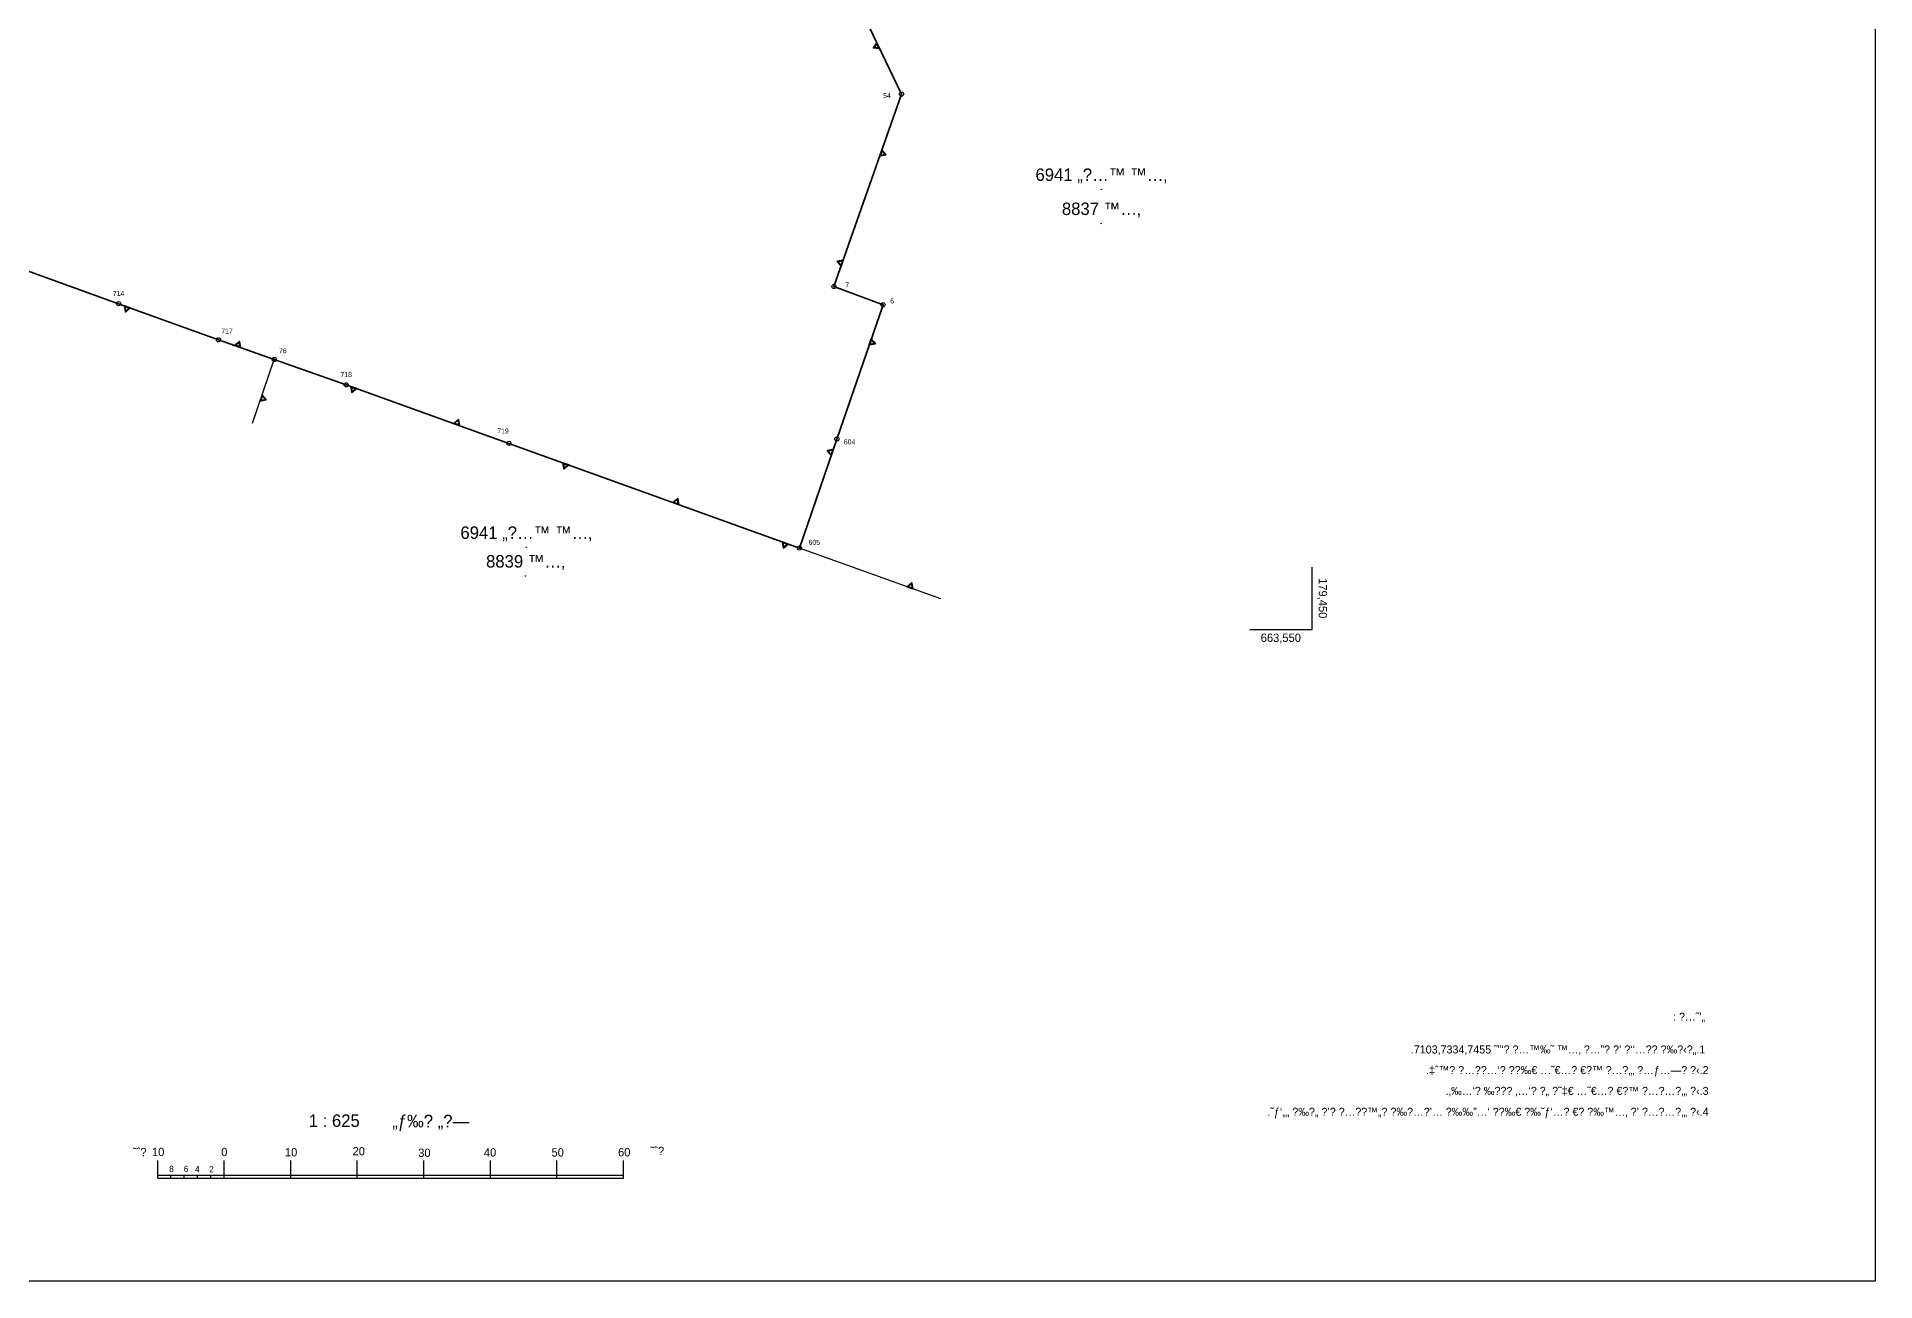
# Model space of a CAD drawing. Header units: feet. Extents: x 179097 to 179535, y 663452 to 663827.
# Drawn here: x 179258.3 to 179534.6, y 663452 to 663639.1 of the extents above; entities that cross this region are included whole.
import ezdxf
from ezdxf.enums import TextEntityAlignment as Align

# ---------------------------------------------------------------- set-up
doc = ezdxf.new("R2010")
doc.units = ezdxf.units.FT
doc.header["$MEASUREMENT"] = 0
doc.layers.get('0').update_dxf_attribs({"color": 9})
for name, color, linetype in [('C1609_0', 2, 'Continuous'), ('C1611_1', 6, 'Continuous'), ('C1656', 7, 'Continuous'), ('C1666', 1, 'Continuous'), ('C1680', 7, 'Continuous')]:
    doc.layers.add(name, color=color, linetype=linetype)
doc.layers.add('C1652', color=7, linetype='Continuous', lineweight=35)
doc.layers.add('C1652_0_1', color=1, linetype='Continuous', lineweight=35)
doc.styles.add('HEBTEXT', font='HEBTXT.SHX')
doc.styles.add('HEBTXT', font='HEBTXT')
doc.styles.add('TAZAR_HEBTXT', font='HEBTXT')
doc.styles.add('TRHEBTXT', font='hebtxt.shx')

# ---------------------------------------------------------------- blocks, each defined once
blk = doc.blocks.new('C1656')
at = {"color": 255}
blk.add_circle((0, 0), 0.05, dxfattribs=at)
at = {"style": 'HEBTXT'}
blk.add_attdef('TEXT', text='', height=3, dxfattribs=at).set_placement((0, 1.312230307117861), align=Align.MIDDLE)
blk = doc.blocks.new('RISH-MAX')
blk.add_lwpolyline([(0, 0), (0, 600), (700, 600), (700, 0)], close=True)
blk = doc.blocks.new('C1611')
blk.add_circle((0, 0), 0.5)
at = {"color": 255}
blk.add_point((0, 0), dxfattribs=at)
at = {"style": 'HEBTXT'}
blk.add_attdef('POINT_NAME', text='', height=1.199999999999999, dxfattribs=at).set_placement((0, 1.5), align=Align.BOTTOM_CENTER)
blk.add_attdef('MARK_DESC', text='', height=1.199999999999999, dxfattribs=at).set_placement((2, 0), align=Align.MIDDLE_LEFT)
at = {"style": 'HEBTXT', "flags": 1}
for tag, p in [('CLASS', (0, -3.5)), ('MARK', (0, -2)), ('SOURCE', (0, -5)), ('HEIGHT', (0, -8)), ('TOPO', (0, -6.5)), ('COMMENT', (0, -9.5))]:
    blk.add_attdef(tag, text='', height=1, dxfattribs=at).set_placement(p, align=Align.MIDDLE)
blk = doc.blocks.new('SCL625')
at = {"layer": 'C1680'}
for p, q in [((-63.00623434921772, 24.81620013510383), (-63.00623434921772, 29.01620013510365)), ((-63.00623434921772, 24.81620013510383), (-63.00623434921772, 29.01620013510365)), ((-47.00623434921772, 24.81620013510383), (-47.00623434921772, 29.01620013510365)), ((-31.00623434921772, 24.81620013510383), (-31.00623434921772, 29.01620013510365)), ((-15.00623434921772, 24.81620013510383), (-15.00623434921772, 29.01620013510365)), ((0.9937656507822794, 24.81620013510383), (0.9937656507822794, 29.01620013510365)), ((16.99376565078228, 24.81620013510383), (16.99376565078228, 29.01620013510365)), ((32.99376565078228, 24.81620013510383), (32.99376565078228, 29.01620013510365)), ((48.99376565078227, 24.81620013510383), (48.99376565078227, 29.01620013510365)), ((-63.00623434921772, 25.51620013510365), (48.99376565078227, 25.51620013510365)), ((-63.00623434921772, 24.81620013510383), (48.99376565078227, 24.81620013510383)), ((-59.80623434921771, 24.81620013510383), (-59.80623434921771, 25.51620013510365)), ((-56.60623434921771, 24.81620013510383), (-56.60623434921771, 25.51620013510365)), ((-53.40623434921771, 24.81620013510383), (-53.40623434921771, 25.51620013510365)), ((-50.20623434921771, 24.81620013510383), (-50.20623434921771, 25.51620013510365)), ((-47.00623434921772, 24.81620013510383), (-47.00623434921772, 25.51620013510365))]:
    blk.add_line(p, q, dxfattribs=at)
at = {"layer": 'C1680', "style": 'HEBTEXT'}
for s, height, p in [('1 : 625', 3, (-26.6780772865286, 37.12443142963139)), ('„ƒ‰\x8e „\x90—', 3, (-6.601113938075287, 37.02774274983949)), ('0', 2, (-47.72991882216997, 30.08532468277531)), ('10', 2, (-32.40982892556277, 30.02578901170319)), ('20', 2, (-16.14696488878462, 30.28360937988873)), ('30', 2, (-0.3554883189088069, 29.89512421678774)), ('40', 2, (15.43598904460071, 29.98618233424167)), ('50 ', 2, (31.69885308137885, 29.98618233424167)), ('60', 2, (47.69446811192231, 30.0357535085318)), ('8', 1.5, (-60.23669549882479, 26.2683215708148)), ('6', 1.5, (-56.74249288454939, 26.27141835085604)), ('4', 1.5, (-54.04794307003846, 26.22804073678822)), ('2', 1.5, (-50.6293944721795, 26.16082287099243))]:
    blk.add_text(s, height=height, dxfattribs=at).set_placement(p)
for s, p in [('˜ˆ\x8e', (-65.67490059988432, 30.05629147094714)), ('10', (-61.39746716849096, 30.10350789722543)), ('˜ˆ\x8e', (58.78687683674154, 30.3306913196484))]:
    blk.add_text(s, height=2, dxfattribs=at).set_placement(p, align=Align.RIGHT)
blk = doc.blocks.new('C1652_PLT')
for points in [[(0.7499999999999996, -4.400064535214909e-05), (-0.7500000000000006, -4.400064535214909e-05), (-4.975901347331858e-16, 1.298994105031306)], [(0.6633974596215555, 0.04995599935464785), (-0.6633974596215567, 0.04995599935464785), (-3.33066907387547e-16, 1.198994105031306)], [(0.5767949192431118, 0.09995599935464786), (-0.576794919243113, 0.09995599935464786), (-2.220446049250313e-16, 1.098994105031306)]]:
    blk.add_lwpolyline(points, close=True)
blk = doc.blocks.new('C1609')
blk.add_circle((0, 0), 0.04)
at = {"style": 'HEBTXT', "width": 10}
blk.add_attdef('CROSS', text='', height=1.399999999999999, dxfattribs=at).set_placement((0, 1), align=Align.CENTER)
at = {"style": 'HEBTXT'}
for tag in ['LEGAL_LENGTH', 'RADIUS']:
    blk.add_attdef(tag, text='', height=1.399999999999999, dxfattribs=at).set_placement((0, 1), align=Align.CENTER)
at = {"style": 'HEBTXT', "oblique": 12}
blk.add_attdef('CALC_LENGTH', text='', height=1.399999999999999, dxfattribs=at).set_placement((0, -0.6), align=Align.TOP_CENTER)
at = {"style": 'HEBTXT', "flags": 1}
for tag, p in [('LINE_NAME', (0, -4)), ('COMMENT', (0, -7)), ('TOPO', (0, -5.5))]:
    blk.add_attdef(tag, text='', height=1, dxfattribs=at).set_placement(p, align=Align.MIDDLE_CENTER)

msp = doc.modelspace()

# ---------------------------------------------------------------- linework, layer by layer
at = {"layer": 'C1652_0_1'}
for p, q in [((179388.2981950155, 663630.4678416317), (179382.260108365, 663643.0925272922)), ((179378.1519130939, 663601.5443481172), (179388.2981950155, 663630.4678416317)), ((179255.7157784763, 663604.3537704424), (179270.6356701248, 663598.9626648547)), ((179385.5228224277, 663598.7955664486), (179378.1519130939, 663601.5443481172)), ((179270.6356701248, 663598.9626648547), (179285.6463997208, 663593.538736176)), ((179378.5871586073, 663578.6212271139), (179385.5228224277, 663598.7955664486)), ((179285.6463997208, 663593.538736176), (179294.0241057917, 663590.585199926)), ((179294.0241057917, 663590.585199926), (179304.838685793, 663586.7725507603)), ((179304.838685793, 663586.7725507603), (179329.2904874488, 663577.9640607772)), ((179329.2904874488, 663577.9640607772), (179372.9537469659, 663562.2348564632)), ((179372.9537469659, 663562.2348564632), (179378.5871586073, 663578.6212271139))]:
    msp.add_line(p, q, dxfattribs=at)
at = {"layer": 'C1666'}
for p, q in [((179290.78, 663581.0199999996), (179294.0241057916, 663590.585199926)), ((179394.1914684422, 663554.5842031691), (179372.9537469659, 663562.2348564632))]:
    msp.add_line(p, q, dxfattribs=at)
at = {"layer": 'C1680'}
for p, q in [((179450, 663550), (179450, 663559.3750000001)), ((179440.625, 663550), (179450, 663550))]:
    msp.add_line(p, q, dxfattribs=at)

# ---------------------------------------------------------------- block references
at = {"layer": 'C1609_0', "xscale": 0.625, "yscale": 0.625, "zscale": 0.625}
for p, rotation in [((179385.2791516903, 663636.7801844619), 295.5606799017025), ((179383.2250540547, 663616.0060948746), 70.66926997309152), ((179263.1757243006, 663601.6582176485), 340.1333482129718), ((179381.8373677607, 663600.1699572828), 339.5483573222444), ((179278.1410349228, 663596.2507005152), 340.1333482131056), ((179289.8352527562, 663592.0619680509, 100), 340.5800438815477), ((179299.4313957923, 663588.6788753432), 340.5800438815477), ((179382.0549905175, 663588.708396781), 71.02772620904832), ((179317.064586621, 663582.3683057688), 340.1890073461757), ((179351.1221172074, 663570.0994586202), 340.1890073459866), ((179375.7704527866, 663570.4280417885), 71.02772620896349)]:
    msp.add_blockref('C1609', p, dxfattribs=dict(at, rotation=rotation))
at = {"layer": 'C1611_1'}
ref = msp.add_blockref('C1611', (179388.2981950155, 663630.4678416317, 200), dxfattribs=dict(at, xscale=0.625, yscale=0.625, zscale=0.625))
ref.add_attrib('POINT_NAME', '54', dxfattribs={"layer": '0', "height": 0.75, "style": 'HEBTXT'}).set_placement((179386.1190192934, 663629.6425551536, 200), align=Align.BOTTOM_CENTER)
ref = msp.add_blockref('C1611', (179378.1519130939, 663601.5443481172, 200), dxfattribs=dict(at, xscale=0.625, yscale=0.625, zscale=0.625))
ref.add_attrib('POINT_NAME', '7', dxfattribs={"layer": '0', "height": 0.75, "style": 'HEBTXT'}).set_placement((179380.1436509939, 663601.1977112393, 200), align=Align.BOTTOM_CENTER)
at = {"layer": 'C1611_1', "xscale": 0.625, "yscale": 0.625, "zscale": 0.625}
for p, values in [((179270.6356701248, 663598.9626648547, 200), {'POINT_NAME': '714'}), ((179304.838685793, 663586.7725507603, 200), {'POINT_NAME': '718'})]:
    msp.add_blockref('C1611', p, dxfattribs=at).add_auto_attribs(values)
at = {"layer": 'C1611_1'}
ref = msp.add_blockref('C1611', (179385.5228224275, 663598.7955664485, 200), dxfattribs=dict(at, xscale=0.625, yscale=0.625, zscale=0.625))
ref.add_attrib('POINT_NAME', '6', dxfattribs={"layer": '0', "height": 0.75, "style": 'HEBTXT'}).set_placement((179386.8853610599, 663598.7756646589, 200), align=Align.BOTTOM_CENTER)
ref = msp.add_blockref('C1611', (179285.6463997208, 663593.538736176, 200), dxfattribs=dict(at, xscale=0.625, yscale=0.625, zscale=0.625))
ref.add_attrib('POINT_NAME', '717', dxfattribs={"layer": '0', "height": 0.75, "style": 'HEBTXT'}).set_placement((179286.9358399312, 663594.2479039987, 200), align=Align.BOTTOM_CENTER)
ref = msp.add_blockref('C1611', (179294.0241057916, 663590.585199926, 200), dxfattribs=dict(at, xscale=0.625, yscale=0.625, zscale=0.625))
ref.add_attrib('POINT_NAME', '76', dxfattribs={"layer": '0', "height": 0.75, "style": 'HEBTXT'}).set_placement((179295.3135460021, 663591.2943677488, 200), align=Align.BOTTOM_CENTER)
ref = msp.add_blockref('C1611', (179329.2904874488, 663577.9640607772, 200), dxfattribs=dict(at, xscale=0.625, yscale=0.625, zscale=0.625))
ref.add_attrib('POINT_NAME', '719', dxfattribs={"layer": '0', "height": 0.75, "style": 'HEBTXT'}).set_placement((179328.413178763, 663579.2305238075, 200), align=Align.BOTTOM_CENTER)
ref = msp.add_blockref('C1611', (179378.5871586073, 663578.6212271139, 200), dxfattribs=dict(at, xscale=0.625, yscale=0.625, zscale=0.625))
ref.add_attrib('POINT_NAME', '604', dxfattribs={"layer": '0', "height": 0.75, "style": 'HEBTXT'}).set_placement((179380.489568006, 663577.5967633962, 200), align=Align.BOTTOM_CENTER)
ref = msp.add_blockref('C1611', (179372.9537469659, 663562.2348564632, 200), dxfattribs=dict(at, xscale=0.625, yscale=0.625, zscale=0.625))
ref.add_attrib('POINT_NAME', '605', dxfattribs={"layer": '0', "height": 0.75, "style": 'HEBTXT'}).set_placement((179375.1902142289, 663562.4903402486, 200), align=Align.BOTTOM_CENTER)
at = {"layer": 'C1652'}
for p, xscale, yscale, zscale, rotation in [((179384.8129940587, 663637.7549101915), 0.6250000000000002, 0.6250000000000002, 0.6250000000000002, 115.5514125002574), ((179385.1938935678, 663621.6185662537), 0.625, 0.625, 0.625, 250.6692699731635), ((179379.3884557861, 663605.0692148502), 0.625, 0.625, 0.625, 70.66926997316357), ((179271.942733502, 663598.4903747843), 0.625, 0.625, 0.625, 160.133348213163), ((179383.6051390882, 663593.2175268036), 0.625, 0.625, 0.625, 251.0277262090545), ((179288.513468814, 663592.5279591893), 0.625, 0.625, 0.625, 340.599722093183), ((179292.0552591005, 663584.7800833747), 0.6250000000000001, 0.6250000000000001, 0.6250000000000001, 251.1738234837606), ((179305.9802727597, 663586.3613067343), 0.625, 0.625, 0.625, 160.1333482131056), ((179321.4370621361, 663580.7931407952), 0.625, 0.625, 0.625, 340.5800438815477), ((179377.9012511452, 663576.6260713143), 0.625, 0.625, 0.625, 71.02772620885429), ((179337.8485857867, 663574.8811008979), 0.625, 0.625, 0.625, 160.1890073461757), ((179354.3967073376, 663568.9197946629), 0.625, 0.625, 0.625, 340.1890073459866), ((179370.8466105676, 663562.9939289489), 0.625, 0.625, 0.625, 160.1890073459866), ((179389.5762738162, 663556.2467757761), 0.625, 0.625, 0.625, 340.1890073459866)]:
    msp.add_blockref('C1652_PLT', p, dxfattribs=dict(at, xscale=xscale, yscale=yscale, zscale=zscale, rotation=rotation))
at = {"layer": 'C1656'}
ref = msp.add_blockref('C1656', (179418.3290029266, 663616.1478875425), dxfattribs=dict(at, xscale=0.625, yscale=0.625, zscale=0.625))
ref.add_attrib('TEXT', '6941 „\x8e…™ ™…‚', dxfattribs={"layer": '0', "height": 1.875, "style": 'HEBTXT'}).set_placement((179418.3290029266, 663618.1965049697), align=Align.MIDDLE)
ref = msp.add_blockref('C1656', (179418.3290029266, 663611.0229721282), dxfattribs=dict(at, xscale=0.625, yscale=0.625, zscale=0.625))
ref.add_attrib('TEXT', '8837 ™…‚', dxfattribs={"layer": '0', "height": 1.875, "style": 'HEBTXT'}).set_placement((179418.3290029266, 663613.0715895557), align=Align.MIDDLE)
ref = msp.add_blockref('C1656', (179331.9044259682, 663562.3381707704), dxfattribs=dict(at, xscale=0.625, yscale=0.625, zscale=0.625))
ref.add_attrib('TEXT', '6941 „\x8e…™ ™…‚', dxfattribs={"layer": '0', "height": 1.875, "style": 'HEBTXT'}).set_placement((179331.9044259682, 663564.3867881977), align=Align.MIDDLE)
ref = msp.add_blockref('C1656', (179331.7851015785, 663558.0300307802), dxfattribs=dict(at, xscale=0.625, yscale=0.625, zscale=0.625))
ref.add_attrib('TEXT', '8839 ™…‚', dxfattribs={"layer": '0', "height": 1.875, "style": 'HEBTXT'}).set_placement((179331.7851015785, 663560.0786482076), align=Align.MIDDLE)
at = {"layer": 'C1680', "xscale": 0.625, "yscale": 0.625, "zscale": 0.625}
for name, p in [('RISH-MAX', (179097.1396724308, 663452.0213382604)), ('SCL625', (179315.8896724308, 663452.0213382604))]:
    msp.add_blockref(name, p, dxfattribs=at)

# ---------------------------------------------------------------- texts
at = {"layer": 'C1680', "style": 'TRHEBTXT'}
msp.add_text('179,450', height=1.25, rotation=270, dxfattribs=at).set_placement((179450.625, 663554.6875), align=Align.BOTTOM_CENTER)
msp.add_text('663,550', height=1.25, dxfattribs=at).set_placement((179445.3125, 663549.3750000001), align=Align.TOP_CENTER)
at = {"layer": 'C1680', "style": 'TAZAR_HEBTXT'}
for s, height, p in [(': \x9a…˜’„', 1.201923076923076, (179509.0864109934, 663491.1840711795)), ('.7103,7334,7455 ˜”‘\x8e \x8d…™‰˜ ™…‚ \x9a…”\x8e \x8c’ \x9a‘‘…\x81\x8e \x9a‰\x90‹\x9a„.1', 1.202499999999999, (179509.0859942773, 663486.2602987976)), ('.‡ˆ™\x81 \x9a…\x90\x8e…‘\x8e \x8f\x90‰€ …˜€…\x9a €\x8c™ \x8c…\x81‚„ \x9a…ƒ…—\x90 \x8c‹.2', 1.202499999999999, (179509.5933391141, 663483.1604944317)), ('.‚‰…‘\x8e ‰\x9a\x8c\x81 ‚…‘\x8e \x8d„ \x9a˜‡€ …˜€…\x9a €\x8c™ \x9a…\x8c…\x81‚„ \x8c‹.3', 1.202499999999999, (179509.5933391141, 663480.0354944317)), ('.˜ƒ‘„„ \x8a‰\x8c„ \x9a’\x81 \x9a…\x90\x9a™„\x8c \x8d‰\x8c…\x8c’… \x8d‰‰”…‘ \x8d\x90‰€ \x8d‰˜ƒ‘…\x8e €\x8c \x8d‰™…‚ \x8d’ \x9a…\x8c…\x81‚„ \x8c‹.4', 1.202499999999999, (179509.5933391141, 663476.8913376721))]:
    msp.add_text(s, height=height, dxfattribs=at).set_placement(p, align=Align.RIGHT)

doc.saveas('drawing.dxf')
